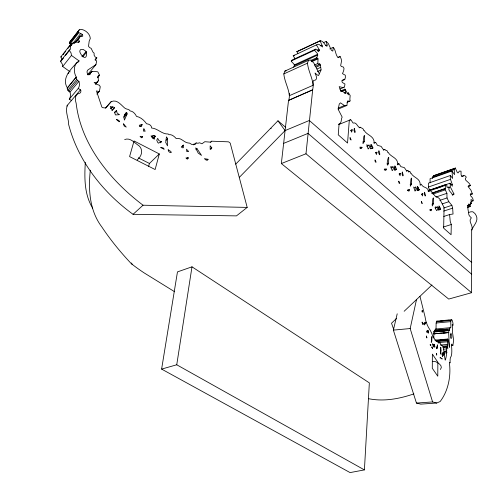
<?xml version="1.0" encoding="UTF-8"?>
<svg xmlns="http://www.w3.org/2000/svg" width="502" height="502" viewBox="0 0 502 502"><rect width="100%" height="100%" fill="white"/><g stroke="black" fill="none" stroke-linecap="round" stroke-linejoin="round"><path stroke-width="0.75" d="M442.984 347.189L446.742 346.863L447.878 348.595L447.263 344.447L447.797 339.019L435.861 340.086M433.816 333.736L448.832 332.588L448.719 330.216L433.91 331.584L433.778 338.122M451.342 345.558L452.886 345.426L453.67 340.281L452.34 331.358L452.647 329.958L452.264 324.374C453.777 328.201 452.879 320.803 451.976 319.95L451.367 319.736C449.773 320.59 451.988 329.387 450.131 327.693L435.416 329.061L434.224 332.129L433.91 331.584M311.033 60.34L316.718 57.755L318.036 58.828L317.829 63.516L318.676 64.827L319.008 63.66L319.454 63.541L320.42 64.883L321.054 69.903L318.902 74.798A23.28 11.533 66.3 0 1 318.563 75.432L318.444 75.476A15.286 7.505 66.6 0 1 317.019 74.767L315.043 73.016C315.821 75.162 317.992 78.839 315.099 80.27C312.288 79.385 313.254 83.696 313.16 85.258A44.716 22.872 66 0 1 313.11 86.978L312.69 89.764L288.537 100.406L281.34 163.552L448.713 299.066L471.598 292.71L471.66 231.416A35.41 14.991 73 0 1 471.748 230.004C473.882 225.875 467.469 221.106 471.384 217.874L469.972 216.5A12.745 5.44 71.9 0 1 468.987 215.076L468.912 214.869A19.057 8.088 72.2 0 1 468.73 213.896C468.448 210.639 466.778 206.46 468.749 203.975L469.452 205.004L469.583 206.391L470.23 206.567L470.424 202.607L470.738 202.752L471.359 203.63L469.903 204.107M468.165 186.405C473.461 185.414 466.603 181.617 465.36 179.653L465.385 178.524L466.283 177.143L465.68 176.397L464.689 175.6L463.679 175.537L463.095 176.409L462.129 176.403L461.081 174.934L461.024 171.169L459.374 171.094L458.15 172.926L457.322 172.544L455.289 168.07L454.235 169.569L454.536 174.646L451.969 171L430.057 178.725L430.139 182.81M451.367 319.736L436.771 321.129L436.138 323.031L436.018 329.155M428.2 191.111L427.961 190.842L450.056 183.199L450.426 187.158L454.009 194.029L452.503 195.316C452.089 192.624 448.757 191.457 448.75 188.758L449.698 187.459L449.403 187.108L446.943 187.158L446.843 185.169L445.356 184.68L445.312 188.401L444.916 188.903L446.906 193.314L447.018 197.939L448.826 201.704L451.863 205.318L452.647 208.142L453.042 214.021L449.585 214.555L443.781 216.456M449.585 214.555L450.25 221.533L451.292 224.501L451.066 234.735L443.649 228.165L444.075 207.42L439.551 198.754L438.095 197.575L435.541 196.564L432.824 193.144A2.115 0.954 71.3 0 0 432.486 193.264C432.197 191.632 430.007 189.969 428.827 191.237C427.033 186.211 423.167 188.375 421.228 184.171L420.205 185.357C420.726 178.103 413.629 178.078 411.044 173.234A2.171 1.004 70.7 0 0 410.686 173.347L409.845 171.458L408.917 171.464L407.825 170.454L406.833 171.169L404.311 167.593L400.891 166.67L399.216 163.941L398.513 163.815L397.753 164.926C398.281 157.427 390.857 157.371 388.178 152.326A2.228 1.054 69.9 0 0 387.795 152.426L386.916 150.481L385.931 150.456L384.789 149.401L383.729 150.092L381.093 146.377L377.473 145.329L375.722 142.505L374.975 142.348L374.159 143.453C374.687 135.691 366.918 135.596 364.126 130.338A2.29 1.104 69.1 0 0 363.724 130.432C363.504 128.242 361.603 128.286 360.323 127.295C357.939 128.732 356.834 121.49 353.082 123.059L350.998 119.947L349.888 119.965L349.235 121.145L347.547 143.051L338.254 134.825L339.095 123.793C342.006 123.348 340.789 119.018 342.163 117.091L338.16 109.304L339.258 104.077L340.481 102.822L344.416 105.527L346.888 105.464L347.509 100.996L349.838 101.166L350.227 100.689L349.838 99.352L350.176 95.505L348.438 92.87L347.033 93.466M419.992 296.437L425.081 316.919A7.179 1.719 84.2 0 1 425.2 317.653L425.721 320.464A2.102 0.502 84.2 0 1 425.903 320.929L426.091 322.541L426.123 322.039L426.97 324.054A4.493 1.067 84.3 0 1 427.24 324.926C428.626 328.126 430.496 330.178 431.594 333.196A1.926 0.452 84.3 0 1 431.802 333.278C432.178 336.196 434.669 338.078 435.322 340.914L435.692 339.691L436.483 341.41L437.587 341.046L438.748 343.242L439.093 342.383L439.476 342.872L439.815 342.621L441.415 345.589L442.488 345.746L443.147 346.556L445.123 359.972A1.782 0.402 84.6 0 0 445.312 360.122C446.83 355.711 446.717 351.425 446.742 346.863M448.719 330.216L449.02 330.768L450.131 327.693M85.315 162.384C84.424 177.175 84.254 192.862 91.546 206.24M448.644 332.38L449.39 347.321L448.801 342.489L447.797 339.019M364.408 469.91L369.346 382.875L191.996 266.826L177.463 271.902L161.613 369.096L350.076 472.589L364.408 469.91L176.742 364.785L161.613 369.096M323.376 42.726L326.174 41.428L327.128 44.954L327.034 46.203L326.287 45.977C324.323 44.207 323.206 40.675 320.119 40.769L296.927 51.549L297.824 53.45M70.832 44.214L69.464 43.517L78.212 32.291L78.318 31.061L79.341 29.794L81.688 29.411C85.924 30.384 89.946 33.935 90.316 38.422L89.18 41.202L88.515 46.322L89.626 47.59L91.163 48.355L92.945 52.095L94.106 53.162L94.112 55.195L95.242 57.059L96.823 57.837L95.167 60.146M69.464 43.517L69.571 42.3L78.318 31.061M294.799 58.326L293.224 55.791L317.59 44.345L318.826 44.301L322.667 47.012L320.119 40.769M471.598 292.71L305.988 153.775L312.69 89.764M90.322 170.203C88.201 189.781 89.557 210.777 101.9 227.055C110.747 240.351 120.944 252.713 131.907 264.316L132.208 264.372A288.901 235.231 -43.8 0 0 144.325 273.013L174.627 291.737M70.556 46.165L71.937 44.408L71.893 43.304L72.344 43.065L73.8 43.122L75.451 41.948L78.406 42.369L79.366 41.948L78.394 38.849L79.429 38.215L80.207 36.075L81.97 36.52L82.843 36.018L82.29 34.356L78.212 32.291M97.721 77.546L99.446 75.099L97.946 72.031L97.369 71.742L92.023 71.315L91.107 72.652L89.946 73.217L90.071 74.553L87.511 74.083L87.097 72.533L87.097 71.259L87.925 69.935L95.932 64.645L96.691 61.087L95.066 59.537L96.666 58.332M440.668 209.296L439.357 206.347A2.209 0.998 71.7 0 0 438.943 205.958L438.98 208.851A31.664 14.527 71.2 0 1 438.936 209.842A41.007 18.417 70.7 0 0 439.514 209.754L440.668 209.296L438.478 210.024M127.125 113.923L124.427 120.091L123.737 116.42C125.236 115.429 124.898 113.414 126.598 112.41L127.125 113.923L123.969 117.299M419.176 189.869L417.821 186.832A2.265 1.042 71 0 0 417.382 186.424L417.394 189.361A32.486 15.248 70.5 0 1 417.331 190.365A42.061 19.296 70 0 0 417.946 190.296L419.176 189.869L417.702 190.383M176.742 364.785L191.996 266.826M452.886 345.426L451.411 344.09C451.718 348.018 452.547 355.203 450.394 357.7A7.944 1.732 84.6 0 0 450.137 362.871L449.704 362.362A1.895 0.414 84.6 0 0 449.579 362.783L449.547 363.743A11.088 2.416 84.6 0 0 449.623 364.879C450.859 377.466 447.859 391.497 440.154 401.512L436.721 403.018L432.58 401.933L410.184 328.546L416.534 299.424M316.718 57.755L317.76 55.025C318.318 52.635 312.777 50.871 315.589 49.177L316.718 49.334L318.594 51.204L319.303 50.671L319.134 49.554L316.53 44.998M422.866 193.697L422.489 195.968L421.755 194.28L422.866 193.697L421.398 194.205M396.611 169.469L395.206 166.344A2.322 1.098 70.3 0 0 394.748 165.911L394.723 168.892A33.364 16.014 69.7 0 1 394.647 169.908A43.197 20.237 69.2 0 0 395.3 169.858L396.611 169.469L395.162 169.996M436.721 403.018L420.795 404.135L416.447 403.068L393.38 330.121L397.207 313.8M433.433 203.705L432.253 205.989L432.793 198.786L433.414 197.882L433.433 203.705L431.965 204.201M400.483 173.472L400.05 175.763L399.297 174.025L400.483 173.472L399.04 173.993M372.886 148.021L371.436 144.802A2.384 1.148 69.5 0 0 370.953 144.35L370.89 147.375A34.318 16.823 68.8 0 1 370.796 148.404A44.427 21.235 68.4 0 0 371.493 148.372L372.886 148.021L370.696 148.862M340.695 90.937L344.924 89.13L345.734 93.184L345.483 93.497L342.42 91.264L340.814 91.176L339.189 86.614L342.126 87.386L344.102 87.266L344.661 85.999L344.956 84.022L342.257 82.428L341.931 81.136L342.251 80.339L343.908 80.006L344.868 79.178L345.363 77.615L345.307 75.231L342.489 73.637C343.519 71.165 345.828 66.471 341.366 66.496L340.657 65.511L341.561 60.968L341.197 58.985L340.092 56.456L338.003 57.391M411.571 183.964L410.291 186.248L410.95 178.95L411.621 178.053L411.571 183.964L410.134 184.472M153.148 135.634L152.752 136.029L151.002 135.916L153.179 138.276A50.664 36.47 45.2 0 0 154.283 139.217A20.795 15.367 45.9 0 1 154.346 138.301L155.093 136.437L154.873 135.879A3.709 2.748 44.7 0 0 154.014 135.59L153.148 135.634L151.667 137.109M376.952 152.219L376.469 154.528L375.684 152.74L376.952 152.219L375.496 152.771M429.75 190.691L428.444 187.026L428.476 183.155L450.476 175.455C449.284 179.252 452.446 182.515 452.402 186.167L450.056 183.199M388.604 163.232C386.289 169.525 387.218 158.475 388.73 157.233L388.604 163.232L387.155 163.765M352.197 129.842L351.651 132.177L350.842 130.332L352.197 129.842L350.766 130.413M364.452 141.42L362.959 143.679L363.875 136.218L364.659 135.339L364.452 141.42L363.034 141.978M159.31 153.951L155.124 169.544L129.572 156.593L134.053 140.949L159.31 153.951L149.427 163.476L148.623 166.426M288.838 100.162L289.29 97.394A44.013 23.368 65.7 0 0 289.365 95.687L289.334 93.378M67.714 105.156C64.413 110.233 68.83 118.485 68.623 124.421C78.048 160.991 102.822 192.366 133.068 214.316L236.467 215.879L247.185 207.408L230.236 143.183L229.759 142.7A4.393 3.156 48.6 0 0 228.435 141.828L211.7 141.194L210.564 142.229M96.899 94.138L99.446 91.213L100.262 86.764L99.415 85.233L96.673 84.323L94.125 82.472L96.359 82.378L97.633 81.751L98.455 80.571L97.965 76.135L99.239 75.764M315.589 49.177L292.22 59.945C289.34 61.614 294.931 63.321 294.367 65.699L293.607 67.136M308.517 60.315L284.904 71.077L283.818 73.919C284.515 81.462 288.675 88.132 289.365 95.687L313.16 85.258C312.401 77.597 308.247 70.813 307.475 63.17L308.517 60.315L310.876 60.027L313.882 63.114L319.303 73.819M471.748 230.004C473.976 224.381 480.006 220.215 474.986 213.588L472.853 211.781L470.794 211.788L468.542 212.566M432.454 178.48L432.391 177.275L433.49 175.782L455.289 168.07M188.269 158.023L187.284 158.958L185.922 157.961L188.024 157.722L188.269 158.023L187.146 159.059M71.491 100.513L69.27 99.164A11.646 8.647 38.5 0 0 69.973 92.092L67.82 90.222L67.199 88.208L76.273 77.057C73.298 71.937 73.38 64.118 79.078 60.918L71.46 55.44L71.071 53.005L69.226 50.181L70.129 49.579L70.531 47.866L69.577 45.732L60.842 56.895L61.784 59.004L61.382 60.704L60.478 61.307L62.298 64.093L62.675 66.502L70.205 71.874M67.199 88.208L76.273 77.057M211.8 147.852L211.003 149.138L210.125 148.536L210.169 145.812L211.8 147.852L210.1 149.395M440.405 369.491C443.26 366.184 438.974 363.36 436.307 362.03A8.019 5.095 -34.6 0 0 432.856 361.434M425.389 323.137L424.585 324.945L423.788 323.953L425.037 322.554L425.445 323.068L423.87 323.282M76.925 62.612C70.939 69.188 61.269 78.249 67.362 87.881M69.571 42.3L79.341 29.794M69.966 44.076L78.726 32.856M65.455 51.53L63.152 54.473L63.597 54.235M67.751 48.594L69.132 46.83M70.054 45.651L71.893 43.304M70.042 46.002L70.964 44.829M70.186 46.027L72.024 43.674M72.947 43.379L80.803 33.364M74.528 43.122L75.451 41.948M74.66 43.134L80.207 36.075M60.478 61.307L69.226 50.181M75.344 42.507L80.433 36.037M75.626 42.375L78.394 38.849M61.131 60.999L63.434 58.069M65.273 55.728L69.878 49.874M76.53 41.679L77.917 39.915M80.904 36.119L82.29 34.356M78.394 42.168L79.322 40.995M62.675 66.502L71.46 55.44M81.933 56.632L86.143 51.424L83.257 49.46L80.753 49.529A4.33 3.1 39.5 0 0 79.887 50.865A4.104 2.937 39.5 0 0 79.868 51.995C81.977 57.818 87.982 60.748 86.143 51.424M77.597 62.744L79.078 60.918M82.799 56.889L86.545 52.264M67.82 90.222L76.743 79.429L76.109 77.39M68.736 91.264L77.666 80.483L76.743 79.429M95.826 59.041L96.823 57.837M69.979 92.092L78.927 81.324L77.666 80.483M211.7 141.194L210.671 142.16L204.803 141.708L201.967 143.779L199.576 142.788L198.736 142.982A9.011 6.582 47.6 0 0 198.095 143.296L196.163 142.938L195.334 144.206A2.667 1.952 47.1 0 0 194.519 143.986L193.785 144.112L193.339 144.934L193.37 144.3L191.933 144.538L189.593 143.139A5.729 4.204 46.9 0 0 188.319 143.014C184.228 142.894 181.172 137.159 176.183 138.565C174.483 136.519 171.722 134.166 168.979 134.705A2.535 1.864 45.4 0 0 168.145 133.984C162.071 134.385 157.678 128.368 151.548 127.997C151.73 125.224 148.906 123.969 146.59 123.781C144.112 120.336 140.836 117.242 136.488 116.376C135.345 113.879 133.011 111.168 130.15 110.936C128.97 108.727 125.864 109.605 124.245 107.654C120.681 104.447 116.615 99.051 111.118 101.711L105.765 108.037L102.741 107.654A2.535 1.876 41.2 0 1 101.812 106.976L96.459 90.912L98.812 91.515L99.446 91.213M87.411 74.848L95.932 64.645M88.942 74.409L89.946 73.217M88.867 74.986L91.653 71.585M89.519 74.309L92.023 71.315M69.27 99.164L78.243 88.465L80.483 89.845A2.786 2.052 39.6 0 1 80.935 90.906L80.734 92.155A16.503 12.136 38.9 0 1 79.95 93.115C74.829 93.93 74.704 98.831 76.153 103.293C81.073 145.065 110.572 180.651 143.045 205.211L247.185 207.408M293.224 55.791L294.31 55.132M340.092 56.456L338.85 57.366L337.601 57.146C335.367 54.241 335.844 50.156 333.297 47.32L329.808 48.914M66.722 106.066L80.483 89.845M97.426 77.471L99.446 75.099M183.494 145.116C179.496 147.425 184.767 149.979 183.494 145.116L181.266 147.211M95.418 84.116L98.455 80.571M95.606 84.11L97.633 81.751M97.288 93.272L98.812 91.515M71.937 44.408L71.165 45.28L69.577 45.732M105.439 108.03L111.118 101.711M110.503 108.783L112.059 107.07L113.59 107.083A3.602 2.661 41.8 0 1 114.406 107.597L114.437 108.143L112.944 109.518A22.584 16.735 43.1 0 0 112.53 110.289A47.897 34.582 43.3 0 1 111.689 109.135L110.208 106.443L112.059 107.07M111.074 108.57L112.63 106.857M111.814 110.446L114.406 107.597M114.462 112.843L116.546 110.572L117.035 112.868L118.378 114.004A20.682 15.116 42.4 0 0 119.369 114.669L115.51 114.952A10.542 7.781 42.5 0 1 115.021 113.803L114.832 111.89L116.546 110.572M124.496 114.669L126.598 112.41M124.251 115.698L126.88 112.887M285.732 127.389L277.957 120.8L235.72 164.154M471.767 262.527L309.332 120.474L285.098 130.583L239.36 177.319M137.209 159.975L139.826 157.057A10.818 9.086 -23.5 0 0 140.968 148.504A10.774 9.049 -23.5 0 0 138.847 145.68C134.668 143.076 130.294 137.247 124.665 139.55M139.976 126.579L142.11 124.37L141.551 126.504L139.518 126.303L139.305 125.268L142.11 124.37M141.363 137.824L142.436 136.732L142.261 137.341L141.169 137.579L140.052 136.293L142.436 136.732M152.702 138.044L154.873 135.879M152.978 138.314L155.149 136.149M153.461 138.056L155.093 136.437M160.351 142.819L161.443 141.752A21.435 15.687 44.8 0 1 160.402 141.357L158.896 140.573L157.684 138.339L156.737 140.202L157.565 142.129A10.893 8.045 45.3 0 0 158.375 143.17L161.443 141.752M165.911 140.315L167.561 138.709L166.99 137.711A31.915 23.167 46.5 0 1 166.582 136.851C165.848 138.709 166.369 140.554 165.654 142.279L167.505 145.869L167.561 138.709M396.442 318.563L391.529 323.213L393.844 329.839M404.148 311.271L431.94 284.979M194.481 144.501L196.163 142.938M195.912 149.759L197.041 148.718L201.534 155.394L198.208 153.097L195.598 147.946L197.041 148.718M186.907 158.751L188.024 157.722M133.068 214.316L143.045 205.211M206.899 160.301L208.041 159.285L204.396 158.651L205.876 159.906L207.533 159.906A2.435 1.782 47.9 0 0 208.041 159.285M68.065 73.568L69.012 72.765M333.297 47.32L332.813 51.097L331.389 50.269L328.327 43.523L326.174 41.428M436.709 207.521C437.744 204.747 438.177 209.271 437.186 210.187A11.163 5.058 71.4 0 1 436.727 210.602C432.191 204.659 438.955 207.508 435.24 208.01M392.194 167.373C393.417 164.593 393.85 169.224 392.671 170.147A11.747 5.566 70 0 1 392.144 170.548L390.782 166.407L392.194 167.373L390.751 167.9M368.223 145.743C369.554 142.963 369.924 147.713 368.694 148.573A12.073 5.848 69.2 0 1 368.129 148.962L366.73 144.72L368.223 145.743L366.805 146.295M296.908 51.744L320.1 40.963M320.784 45.87L322.19 45.218M291.173 61.024L314.572 50.256M325.729 45.6L327.128 44.954M317.013 50.526L319.134 49.554M317.885 51.317L319.303 50.671M294.272 64.927L317.659 54.241M294.367 65.699L317.76 55.025M311.221 61.162L317.615 58.257M283.818 73.919L307.475 63.17M311.648 61.727L318.036 58.828M314.271 65.122L317.829 63.516M315.118 66.427L320.012 64.162M316.291 67.099L320.552 65.185M317.019 69L320.571 67.412M317.49 71.491L321.054 69.903M288.537 100.406L312.395 90.015M342.057 80.395L344.868 79.178M339.879 89.08L344.102 87.266M341.071 91.213L343.186 90.31M341.473 91.527L344.999 90.021M344.46 93.065L345.872 92.468M347.014 102.345L349.838 101.166M338.022 108.194L344.416 105.527M338.386 109.009L346.888 105.464M283.636 143.371L308.033 133.394L471.704 274.261M338.505 124.647L350.603 119.727M359.15 127.822L360.568 127.257M281.34 163.552L305.988 153.775M359.884 148.121L362.03 147.293L361.421 148.592L360.568 148.41L359.959 147.142L362.03 147.293M373.89 142.863L375.339 142.298M370.413 146.182L371.875 145.624M370.558 146.948L372.02 146.383M370.74 148.648L372.93 147.808M383.346 149.947L384.789 149.401M397.421 164.286L398.858 163.752M384.206 169.889L386.389 169.086L385.837 170.385L385.028 170.234L384.444 169.005L386.389 169.086M394.183 167.668L395.626 167.135M394.334 168.408L395.777 167.881M394.478 170.046L396.643 169.256M406.394 170.975L407.825 170.454M408.371 171.985L409.845 171.458M455.615 168.17L433.49 175.782M432.391 177.275L454.235 169.569M407.386 190.565L409.55 189.806L409.042 191.099L408.283 190.973L407.718 189.781L409.55 189.806M416.754 188.118L418.229 187.597M416.898 188.846L418.373 188.332M416.993 190.427L419.208 189.662M428.444 187.026L450.489 179.358M461.507 176.29L463.679 175.537M428.319 190.572L445.356 184.68M428.3 191.005L429.756 190.503M436.928 188.124L442.111 186.33M428.871 191.099L445.18 185.464M450.815 184.805L452.289 184.303M431.664 193.088L445.312 188.401M447.928 187.616L449.403 187.108M431.977 193.345L444.916 188.903M432.944 194.086L445.167 189.894M436.119 196.985L446.906 193.314M468.171 186.236L470.336 185.495M452.534 194.531L454.009 194.029M439.808 200.373L447.018 197.939M442.337 203.875L448.826 201.704M470.205 194.676L472.376 193.948L470.939 190.139L468.215 186.7L468.655 185.978L470.33 185.671M430.12 210.012L431.588 209.522C431.871 212.904 427.453 208.506 431.588 209.522M438.29 207.577L439.752 207.094M438.434 208.292L439.896 207.809M443.686 208.041L451.863 205.318M438.51 209.817L440.693 209.096M471.096 201.534C475.105 201.678 472.363 196.991 470.606 195.855L470.355 193.785L472.376 193.948M443.718 211.097L452.647 208.142M467.262 205.726L469.452 205.004M467.393 207.113L469.583 206.391M467.312 207.527L470.23 206.567M443.285 227.073L451.292 224.501M413.88 393.888C399.322 398.852 383.748 401.813 368.449 398.676M70.587 41.032L71.755 40.831M284.904 71.077L286.102 70.914M296.927 51.549L297.473 51.493M440.474 321.048L443.542 320.753M445.839 320.533L448.907 320.245M436.313 321.864L450.94 320.471M423.92 323.213L425.445 323.068M436.138 323.031L450.783 321.644M393.38 330.121L410.184 328.546M434.644 330.285L449.409 328.923M434.895 330.36L447.32 329.212M434.569 331.458L449.346 330.096M435.297 331.571L439.727 331.201M440.743 331.069L449.303 330.285M438.114 331.552L439.67 331.408M443.561 331.05L445.123 330.906M433.91 332.023L448.719 330.661M433.741 333.849L448.575 332.493M434.104 333.905L435.661 333.761M438.001 333.548L441.12 333.265M443.461 333.052L447.357 332.694M436.332 340.557L447.652 339.534M436.257 340.676L447.464 339.678M436.175 341.084L447.389 340.086M437.669 341.542L447.389 340.676M437.863 342.634L447.577 341.774M440.524 345.037L447.263 344.447M442.839 346.179L447.338 345.79M443.103 347.284L446.862 346.957M443.536 349.204L446.542 348.94M444.283 351.18L446.542 350.986M444.37 351.795L446.629 351.601M444.044 353L447.05 352.749M416.447 403.068L432.58 401.933M60.842 56.895L61.533 56.877M270.685 128.33L271.212 128.449M436.771 321.129L437.405 321.336M138.314 157.829L149.427 163.476M344.924 89.13L348.438 94.897L348.438 92.87M473.273 200.819L470.995 199.558L471.359 203.63M450.476 175.455L452.622 178.467L451.969 171M277.957 120.8L285.098 130.583M91.916 206.88L92.663 208.154M131.587 262.96L132.208 264.372M78.921 81.324A11.816 8.685 38.9 0 1 78.243 88.465M437.838 362.218L437.788 376.199L432.291 368.273L432.373 354.105L437.838 362.218M440.656 357.349C440.812 359.551 439.256 357.16 440.656 357.349M434.236 345.451L434.211 346.317A15.964 3.752 84.4 0 1 434.174 347.026A38.761 8.986 84 0 0 434.437 347.12L434.977 346.964L434.431 344.604A2.786 0.646 84.5 0 0 434.249 344.209L434.236 345.451M450.57 334.784C450.112 335.656 450.714 340.425 451.744 337.664A2.786 0.602 84.3 0 0 451.8 336.905A2.937 0.64 84.3 0 0 451.731 335.443L450.921 333.133L450.57 334.784M436.702 346.907L436.677 348.834L436.326 347.685L436.702 346.907M431.889 337.281L431.808 341.128L431.243 342.402L431.814 336.829A24.974 5.892 84.1 0 0 431.94 336.509L431.889 337.281M440.9 350.503L440.706 354.111L440.743 347.29L440.9 350.503M422.326 311.491L422.326 312.213C421.285 310.669 422.91 309.182 422.326 311.491M441.496 358.409L442.162 359.099A7.185 1.631 84.7 0 0 441.948 358.56L441.634 358.083L441.496 358.409M442.833 355.14L442.695 356.075A7.599 1.719 84.5 0 1 442.551 356.539L441.892 353.759A14.897 3.363 84.4 0 0 442.099 353.966L442.394 354.086L442.607 352.824L442.833 355.14M433.646 345.997L433.383 346.794A8.277 1.933 84.4 0 1 433.17 346.976L432.655 343.763A16.189 3.752 84.3 0 0 432.881 344.221C433.653 345.15 433.722 343.029 433.646 345.997M437.28 344.974L437.65 348.143L437.28 344.974M427.917 331.471C428.695 337.099 428.08 326.89 427.917 331.471M443.919 354.224L443.517 355.083A35.19 7.982 84.2 0 1 443.31 355.309A16.453 3.752 84.5 0 0 443.285 354.512L443.134 352.209A2.56 0.577 84.5 0 1 443.304 352.404L443.919 354.224M416.064 189.342L415.474 190.653A11.446 5.302 70.8 0 1 414.985 191.067L413.654 187.033L414.997 187.936L415.832 186.775L416.064 189.342M424.579 192.279L424.347 194.13L425.156 196.044L425.501 195.435L424.579 192.279M430.885 345.006C430.528 346.888 429.442 342.853 430.885 345.006M427.246 330.9L427.039 332.449L426.738 331.019L427.246 330.9M402.309 172.092L402.046 173.956L402.88 175.92L403.257 175.317L402.309 172.092M119.507 121.522L119.169 121.835L116.345 119.47A10.009 7.486 42.4 0 1 117.468 119.777L119.018 120.574L119.507 121.522M378.916 150.876L378.608 152.759L379.474 154.779L379.876 154.177L378.916 150.876M431.764 347.058L432.473 348.551A7.442 1.751 84.6 0 0 432.278 347.817L431.764 347.058M354.293 128.55L353.948 130.451L354.845 132.534L355.278 131.938L354.293 128.55M143.892 128.851L143.365 131.053L145.197 131.229L143.892 128.851M123.548 123.887L124.113 125.977L126.266 127.125L123.548 123.887M422.941 324.38L422.188 322.911A1.952 0.471 84.2 0 1 422.119 322.039L422.941 324.38M436.533 353.508L436.721 354.989L436.533 353.508M168.189 149.809C168.183 153.562 175.242 153.612 168.189 149.809M421.347 201.415L421.554 203.216L422.358 203.429L421.347 201.415M398.776 181.247L398.983 183.086L399.824 183.33L398.776 181.247M426.43 336.095L426.844 337.84L426.43 336.095M375.05 160.05L375.245 161.92L376.136 162.196L375.05 160.05M350.07 137.736L350.252 139.638L351.205 139.951L350.07 137.736M164.041 149.113L160.653 147.588A9.77 7.304 45.7 0 1 161.682 147.582L163.232 147.952L164.041 149.113M188.382 151.265L186.826 151.617L186.493 149.201L188.382 151.265"/></g></svg>
